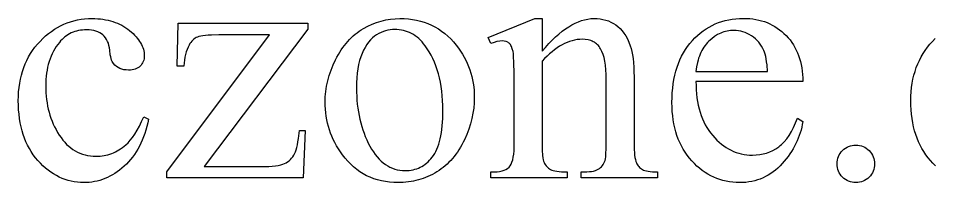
# Model space of a CAD drawing. Extents: x 7 to 905, y -397 to 592.
# Drawn here: x 284.3 to 364.4, y -391.2 to -376.9 of the extents above; entities that cross this region are included whole.
import ezdxf

# ---------------------------------------------------------------- set-up
doc = ezdxf.new("R2010")
doc.units = 0
doc.header["$MEASUREMENT"] = 0
doc.layers.add('TEXT', color=18, linetype='CONTINUOUS')

msp = doc.modelspace()

# ---------------------------------------------------------------- linework, layer by layer
at = {"layer": 'TEXT'}
for points in [[(295.686, -385.695), (295.614, -386.024), (295.533, -386.343), (295.444, -386.653), (295.348, -386.953), (295.242, -387.243), (295.129, -387.524), (295.008, -387.795), (294.878, -388.057), (294.741, -388.309), (294.595, -388.551), (294.441, -388.784), (294.278, -389.007), (294.108, -389.22), (293.929, -389.424), (293.742, -389.618), (293.547, -389.803), (293.347, -389.977), (293.144, -390.14), (292.938, -390.292), (292.73, -390.432), (292.518, -390.561), (292.305, -390.679), (292.088, -390.786), (291.869, -390.881), (291.648, -390.966), (291.424, -391.039), (291.197, -391.101), (290.967, -391.151), (290.735, -391.19), (290.5, -391.219), (290.262, -391.235), (290.022, -391.241), (289.737, -391.233), (289.456, -391.211), (289.18, -391.173), (288.909, -391.12), (288.642, -391.052), (288.379, -390.969), (288.122, -390.871), (287.869, -390.758), (287.62, -390.63), (287.376, -390.486), (287.137, -390.328), (286.903, -390.154), (286.673, -389.965), (286.447, -389.762), (286.226, -389.543), (286.01, -389.309), (285.803, -389.062), (285.609, -388.805), (285.429, -388.537), (285.262, -388.258), (285.108, -387.969), (284.968, -387.669), (284.841, -387.358), (284.727, -387.037), (284.627, -386.706), (284.54, -386.364), (284.466, -386.011), (284.406, -385.647), (284.36, -385.273), (284.326, -384.889), (284.306, -384.493), (284.299, -384.088), (284.307, -383.694), (284.329, -383.31), (284.366, -382.935), (284.418, -382.569), (284.484, -382.213), (284.566, -381.866), (284.662, -381.529), (284.773, -381.2), (284.899, -380.882), (285.04, -380.572), (285.195, -380.272), (285.366, -379.981), (285.551, -379.699), (285.75, -379.427), (285.965, -379.164), (286.195, -378.911), (286.435, -378.669), (286.68, -378.444), (286.932, -378.234), (287.19, -378.039), (287.453, -377.861), (287.723, -377.697), (287.998, -377.549), (288.28, -377.417), (288.567, -377.301), (288.861, -377.199), (289.16, -377.114), (289.465, -377.044), (289.776, -376.989), (290.093, -376.951), (290.416, -376.927), (290.745, -376.919), (290.991, -376.924), (291.232, -376.936), (291.467, -376.957), (291.696, -376.985), (291.92, -377.022), (292.139, -377.068), (292.352, -377.121), (292.559, -377.183), (292.761, -377.253), (292.957, -377.331), (293.148, -377.418), (293.333, -377.513), (293.513, -377.616), (293.687, -377.727), (293.856, -377.846), (294.019, -377.974), (294.32, -378.239), (294.455, -378.372), (294.581, -378.506), (294.696, -378.641), (294.801, -378.776), (294.896, -378.912), (294.982, -379.049), (295.057, -379.186), (295.122, -379.324), (295.177, -379.462), (295.222, -379.602), (295.257, -379.741), (295.282, -379.882), (295.297, -380.023), (295.302, -380.164), (295.297, -380.301), (295.28, -380.431), (295.252, -380.555), (295.212, -380.671), (295.161, -380.781), (295.099, -380.885), (295.026, -380.981), (294.941, -381.071), (294.846, -381.153), (294.742, -381.223), (294.63, -381.283), (294.508, -381.331), (294.377, -381.369), (294.237, -381.396), (294.088, -381.413), (293.931, -381.418), (293.72, -381.409), (293.522, -381.383), (293.338, -381.339), (293.167, -381.278), (293.01, -381.199), (292.866, -381.103), (292.735, -380.989), (292.618, -380.857), (292.558, -380.771), (292.503, -380.668), (292.454, -380.546), (292.41, -380.408), (292.371, -380.251), (292.337, -380.078), (292.286, -379.678), (292.259, -379.466), (292.218, -379.268), (292.164, -379.083), (292.096, -378.911), (292.015, -378.751), (291.92, -378.605), (291.811, -378.471), (291.689, -378.35), (291.554, -378.246), (291.406, -378.157), (291.246, -378.08), (291.073, -378.018), (290.888, -377.97), (290.69, -377.935), (290.481, -377.915), (290.258, -377.908), (290.076, -377.912), (289.898, -377.925), (289.725, -377.946), (289.557, -377.976), (289.392, -378.014), (289.233, -378.061), (289.078, -378.117), (288.927, -378.181), (288.781, -378.253), (288.639, -378.334), (288.502, -378.424), (288.369, -378.522), (288.241, -378.628), (288.117, -378.743), (287.998, -378.867), (287.883, -378.999), (287.739, -379.183), (287.603, -379.375), (287.477, -379.574), (287.361, -379.78), (287.253, -379.993), (287.155, -380.214), (287.067, -380.442), (286.987, -380.677), (286.917, -380.919), (286.857, -381.169), (286.805, -381.426), (286.763, -381.69), (286.731, -381.961), (286.707, -382.24), (286.693, -382.526), (286.689, -382.819), (286.693, -383.119), (286.707, -383.415), (286.731, -383.706), (286.763, -383.993), (286.805, -384.275), (286.856, -384.553), (286.916, -384.827), (286.986, -385.096), (287.064, -385.361), (287.153, -385.621), (287.25, -385.877), (287.357, -386.128), (287.473, -386.375), (287.598, -386.617), (287.732, -386.855), (287.876, -387.089), (288.028, -387.313), (288.186, -387.523), (288.351, -387.718), (288.522, -387.899), (288.7, -388.065), (288.884, -388.217), (289.075, -388.354), (289.272, -388.477), (289.476, -388.586), (289.686, -388.68), (289.903, -388.759), (290.126, -388.824), (290.356, -388.875), (290.592, -388.911), (290.835, -388.933), (291.084, -388.94), (291.264, -388.936), (291.441, -388.925), (291.616, -388.905), (291.788, -388.878), (291.959, -388.844), (292.127, -388.801), (292.292, -388.751), (292.456, -388.693), (292.617, -388.627), (292.776, -388.554), (292.932, -388.473), (293.086, -388.384), (293.238, -388.288), (293.388, -388.184), (293.68, -387.952), (293.882, -387.765), (294.083, -387.544), (294.282, -387.287), (294.48, -386.997), (294.677, -386.672), (294.872, -386.312), (295.066, -385.918), (295.258, -385.489)], [(317.633, -376.919), (318.011, -376.929), (318.381, -376.956), (318.741, -377.001), (319.091, -377.065), (319.432, -377.147), (319.764, -377.247), (320.086, -377.365), (320.398, -377.502), (320.701, -377.657), (320.995, -377.83), (321.279, -378.021), (321.554, -378.23), (321.82, -378.458), (322.075, -378.704), (322.322, -378.968), (322.559, -379.25), (322.75, -379.501), (322.929, -379.757), (323.095, -380.017), (323.249, -380.282), (323.391, -380.552), (323.521, -380.826), (323.638, -381.105), (323.743, -381.388), (323.835, -381.677), (323.915, -381.969), (323.983, -382.267), (324.039, -382.568), (324.082, -382.875), (324.113, -383.186), (324.131, -383.502), (324.137, -383.822), (324.124, -384.276), (324.083, -384.732), (324.015, -385.189), (323.92, -385.647), (323.797, -386.107), (323.648, -386.568), (323.471, -387.031), (323.267, -387.495), (323.156, -387.723), (323.039, -387.945), (322.918, -388.159), (322.791, -388.367), (322.659, -388.567), (322.522, -388.76), (322.38, -388.946), (322.233, -389.124), (322.08, -389.296), (321.923, -389.46), (321.76, -389.618), (321.592, -389.768), (321.42, -389.911), (321.242, -390.047), (321.058, -390.175), (320.87, -390.297), (320.678, -390.411), (320.483, -390.518), (320.286, -390.618), (320.085, -390.71), (319.882, -390.795), (319.677, -390.872), (319.468, -390.942), (319.257, -391.005), (319.043, -391.06), (318.827, -391.108), (318.607, -391.149), (318.385, -391.182), (318.161, -391.208), (317.933, -391.226), (317.471, -391.241), (317.094, -391.231), (316.727, -391.203), (316.37, -391.155), (316.022, -391.089), (315.685, -391.003), (315.357, -390.899), (315.039, -390.775), (314.731, -390.633), (314.432, -390.471), (314.144, -390.29), (313.865, -390.091), (313.596, -389.872), (313.337, -389.634), (313.087, -389.378), (312.848, -389.102), (312.618, -388.807), (312.434, -388.549), (312.262, -388.287), (312.102, -388.021), (311.953, -387.751), (311.817, -387.477), (311.692, -387.199), (311.579, -386.917), (311.479, -386.632), (311.39, -386.342), (311.312, -386.049), (311.247, -385.751), (311.194, -385.45), (311.152, -385.145), (311.123, -384.836), (311.105, -384.523), (311.099, -384.206), (311.113, -383.741), (311.156, -383.278), (311.228, -382.815), (311.329, -382.353), (311.459, -381.891), (311.617, -381.43), (311.805, -380.97), (312.021, -380.511), (312.138, -380.285), (312.26, -380.067), (312.387, -379.856), (312.518, -379.653), (312.654, -379.457), (312.794, -379.268), (312.939, -379.088), (313.088, -378.914), (313.242, -378.748), (313.401, -378.59), (313.564, -378.439), (313.731, -378.296), (313.903, -378.16), (314.08, -378.031), (314.261, -377.91), (314.447, -377.797), (314.826, -377.591), (315.21, -377.413), (315.6, -377.262), (315.996, -377.139), (316.397, -377.043), (316.803, -376.974), (317.215, -376.933)], [(330.066, -379.781), (330.362, -379.434), (330.657, -379.11), (330.949, -378.808), (331.24, -378.529), (331.529, -378.272), (331.816, -378.037), (332.102, -377.825), (332.386, -377.635), (332.668, -377.467), (332.948, -377.322), (333.227, -377.199), (333.504, -377.098), (333.779, -377.02), (334.053, -376.964), (334.324, -376.931), (334.594, -376.919), (334.866, -376.928), (335.128, -376.954), (335.38, -376.997), (335.623, -377.058), (335.856, -377.135), (336.079, -377.231), (336.293, -377.343), (336.497, -377.473), (336.691, -377.622), (336.875, -377.794), (337.049, -377.988), (337.212, -378.204), (337.366, -378.443), (337.509, -378.705), (337.642, -378.988), (337.765, -379.294), (337.842, -379.53), (337.907, -379.796), (337.963, -380.091), (338.009, -380.415), (338.044, -380.769), (338.07, -381.152), (338.085, -381.565), (338.09, -382.008), (338.09, -387.775), (338.103, -388.365), (338.119, -388.621), (338.142, -388.852), (338.171, -389.056), (338.206, -389.235), (338.248, -389.388), (338.296, -389.515), (338.34, -389.605), (338.39, -389.69), (338.446, -389.769), (338.508, -389.843), (338.577, -389.913), (338.652, -389.977), (338.733, -390.036), (338.82, -390.091), (338.92, -390.139), (339.039, -390.181), (339.177, -390.216), (339.334, -390.245), (339.511, -390.268), (339.706, -390.284), (340.155, -390.297), (340.155, -390.828), (333.473, -390.828), (333.473, -390.297), (333.754, -390.297), (333.981, -390.293), (334.19, -390.279), (334.382, -390.257), (334.556, -390.225), (334.712, -390.185), (334.85, -390.135), (334.971, -390.077), (335.074, -390.009), (335.164, -389.933), (335.248, -389.849), (335.324, -389.755), (335.393, -389.654), (335.455, -389.543), (335.509, -389.425), (335.557, -389.297), (335.597, -389.161), (335.623, -388.992), (335.642, -388.704), (335.653, -388.299), (335.656, -387.775), (335.656, -382.244), (335.649, -381.799), (335.626, -381.385), (335.589, -381.003), (335.537, -380.653), (335.469, -380.334), (335.387, -380.047), (335.289, -379.791), (335.177, -379.567), (335.115, -379.466), (335.047, -379.372), (334.974, -379.284), (334.896, -379.202), (334.813, -379.127), (334.725, -379.059), (334.632, -378.997), (334.534, -378.942), (334.43, -378.893), (334.321, -378.851), (334.208, -378.815), (334.089, -378.786), (333.836, -378.747), (333.562, -378.734), (333.343, -378.741), (333.123, -378.764), (332.904, -378.801), (332.685, -378.853), (332.466, -378.921), (332.248, -379.003), (332.029, -379.101), (331.81, -379.213), (331.592, -379.34), (331.374, -379.483), (331.156, -379.64), (330.938, -379.812), (330.72, -379.999), (330.502, -380.202), (330.284, -380.419), (330.066, -380.651), (330.066, -387.775), (330.077, -388.395), (330.107, -388.885), (330.13, -389.08), (330.158, -389.243), (330.191, -389.374), (330.229, -389.471), (330.283, -389.574), (330.342, -389.671), (330.405, -389.76), (330.474, -389.842), (330.547, -389.916), (330.625, -389.984), (330.709, -390.045), (330.796, -390.098), (330.898, -390.145), (331.024, -390.185), (331.172, -390.219), (331.344, -390.247), (331.539, -390.269), (331.757, -390.285), (332.264, -390.297), (332.264, -390.828), (325.583, -390.828), (325.583, -390.297), (325.878, -390.297), (326.125, -390.289), (326.352, -390.264), (326.558, -390.223), (326.742, -390.166), (326.906, -390.092), (327.049, -390.003), (327.171, -389.896), (327.271, -389.773), (327.356, -389.628), (327.429, -389.452), (327.492, -389.247), (327.542, -389.012), (327.582, -388.747), (327.61, -388.453), (327.627, -388.129), (327.633, -387.775), (327.633, -382.76), (327.626, -381.662), (327.605, -380.802), (327.571, -380.18), (327.548, -379.958), (327.522, -379.796), (327.459, -379.551), (327.382, -379.349), (327.338, -379.264), (327.29, -379.19), (327.238, -379.126), (327.183, -379.073), (327.123, -379.028), (327.059, -378.989), (326.916, -378.929), (326.753, -378.893), (326.571, -378.881), (326.354, -378.895), (326.117, -378.936), (325.86, -379.006), (325.583, -379.102), (325.361, -378.571), (329.432, -376.919), (330.066, -376.919)], [(343.503, -382.406), (343.507, -382.777), (343.523, -383.138), (343.55, -383.489), (343.589, -383.829), (343.639, -384.16), (343.701, -384.48), (343.775, -384.79), (343.861, -385.091), (343.958, -385.38), (344.066, -385.66), (344.187, -385.93), (344.319, -386.189), (344.462, -386.439), (344.618, -386.678), (344.785, -386.907), (344.963, -387.126), (345.15, -387.333), (345.34, -387.527), (345.534, -387.707), (345.733, -387.874), (345.935, -388.028), (346.142, -388.169), (346.352, -388.296), (346.567, -388.409), (346.786, -388.509), (347.008, -388.596), (347.235, -388.67), (347.466, -388.73), (347.701, -388.777), (347.939, -388.81), (348.182, -388.83), (348.429, -388.837), (348.756, -388.825), (349.071, -388.791), (349.376, -388.734), (349.67, -388.654), (349.953, -388.552), (350.225, -388.426), (350.487, -388.278), (350.737, -388.107), (350.859, -388.011), (350.978, -387.908), (351.208, -387.677), (351.428, -387.413), (351.639, -387.117), (351.84, -386.788), (352.03, -386.427), (352.211, -386.033), (352.382, -385.607), (352.839, -385.902), (352.796, -386.153), (352.743, -386.401), (352.682, -386.647), (352.611, -386.889), (352.53, -387.129), (352.441, -387.366), (352.342, -387.601), (352.235, -387.832), (352.117, -388.061), (351.991, -388.286), (351.856, -388.509), (351.711, -388.729), (351.557, -388.947), (351.394, -389.161), (351.221, -389.373), (351.04, -389.582), (350.851, -389.783), (350.656, -389.971), (350.455, -390.146), (350.248, -390.308), (350.035, -390.457), (349.817, -390.593), (349.592, -390.716), (349.362, -390.826), (349.126, -390.923), (348.884, -391.008), (348.636, -391.079), (348.382, -391.137), (348.123, -391.183), (347.857, -391.215), (347.586, -391.234), (347.308, -391.241), (347.007, -391.234), (346.711, -391.211), (346.42, -391.174), (346.135, -391.123), (345.856, -391.056), (345.582, -390.974), (345.313, -390.878), (345.05, -390.767), (344.792, -390.641), (344.54, -390.501), (344.293, -390.345), (344.052, -390.175), (343.816, -389.99), (343.586, -389.79), (343.361, -389.575), (343.142, -389.346), (342.932, -389.104), (342.735, -388.851), (342.553, -388.589), (342.383, -388.316), (342.228, -388.034), (342.086, -387.741), (341.957, -387.437), (341.842, -387.124), (341.74, -386.801), (341.652, -386.467), (341.578, -386.123), (341.517, -385.769), (341.469, -385.404), (341.436, -385.03), (341.415, -384.645), (341.409, -384.25), (341.415, -383.823), (341.436, -383.407), (341.471, -383.004), (341.52, -382.612), (341.582, -382.233), (341.658, -381.865), (341.749, -381.509), (341.853, -381.165), (341.971, -380.834), (342.103, -380.514), (342.249, -380.206), (342.408, -379.909), (342.582, -379.625), (342.769, -379.353), (342.971, -379.093), (343.186, -378.844), (343.412, -378.609), (343.644, -378.39), (343.884, -378.185), (344.131, -377.996), (344.385, -377.821), (344.646, -377.662), (344.915, -377.518), (345.19, -377.39), (345.472, -377.276), (345.762, -377.177), (346.058, -377.094), (346.362, -377.026), (346.673, -376.973), (346.991, -376.935), (347.315, -376.912), (347.647, -376.905), (347.928, -376.911), (348.203, -376.928), (348.471, -376.957), (348.732, -376.998), (348.988, -377.051), (349.237, -377.115), (349.48, -377.191), (349.716, -377.279), (349.946, -377.378), (350.17, -377.489), (350.387, -377.612), (350.598, -377.747), (350.803, -377.893), (351.001, -378.051), (351.193, -378.22), (351.379, -378.402), (351.556, -378.593), (351.721, -378.792), (351.875, -378.999), (352.018, -379.213), (352.149, -379.436), (352.269, -379.667), (352.377, -379.905), (352.474, -380.151), (352.56, -380.406), (352.634, -380.668), (352.697, -380.938), (352.748, -381.216), (352.788, -381.501), (352.816, -381.795), (352.834, -382.097), (352.839, -382.406)], [(309.358, -386.683), (309.196, -390.828), (297.279, -390.828), (297.279, -390.297), (306.246, -378.35), (301.822, -378.35), (301.168, -378.362), (300.887, -378.376), (300.638, -378.396), (300.419, -378.422), (300.231, -378.454), (300.074, -378.491), (299.948, -378.534), (299.84, -378.586), (299.737, -378.647), (299.639, -378.719), (299.546, -378.802), (299.459, -378.895), (299.376, -378.998), (299.298, -379.111), (299.226, -379.235), (299.131, -379.425), (299.048, -379.626), (298.975, -379.838), (298.912, -380.061), (298.86, -380.295), (298.819, -380.54), (298.788, -380.797), (298.768, -381.064), (298.178, -381.064), (298.267, -377.318), (309.594, -377.318), (309.594, -377.863), (300.538, -389.84), (305.465, -389.84), (305.836, -389.836), (306.177, -389.824), (306.486, -389.804), (306.764, -389.775), (307.012, -389.739), (307.228, -389.695), (307.413, -389.642), (307.566, -389.582), (307.701, -389.511), (307.83, -389.428), (307.951, -389.333), (308.066, -389.226), (308.174, -389.106), (308.276, -388.975), (308.371, -388.831), (308.459, -388.675), (308.517, -388.54), (308.572, -388.373), (308.625, -388.173), (308.676, -387.941), (308.725, -387.676), (308.771, -387.378), (308.857, -386.683)], [(317.176, -377.878), (316.98, -377.885), (316.784, -377.907), (316.588, -377.943), (316.392, -377.994), (316.195, -378.06), (315.999, -378.139), (315.802, -378.234), (315.605, -378.343), (315.412, -378.47), (315.229, -378.619), (315.055, -378.79), (314.891, -378.982), (314.736, -379.197), (314.591, -379.434), (314.455, -379.692), (314.329, -379.973), (314.215, -380.274), (314.116, -380.597), (314.032, -380.94), (313.964, -381.304), (313.911, -381.688), (313.873, -382.094), (313.85, -382.52), (313.842, -382.967), (313.847, -383.332), (313.861, -383.691), (313.883, -384.044), (313.915, -384.391), (313.957, -384.731), (314.007, -385.065), (314.067, -385.392), (314.135, -385.714), (314.213, -386.029), (314.3, -386.337), (314.396, -386.639), (314.502, -386.935), (314.616, -387.225), (314.74, -387.508), (314.873, -387.785), (315.015, -388.055), (315.164, -388.314), (315.32, -388.556), (315.481, -388.782), (315.648, -388.991), (315.82, -389.183), (315.999, -389.358), (316.183, -389.517), (316.374, -389.659), (316.57, -389.784), (316.771, -389.893), (316.979, -389.985), (317.193, -390.06), (317.412, -390.119), (317.637, -390.16), (317.868, -390.185), (318.105, -390.194), (318.282, -390.189), (318.455, -390.175), (318.624, -390.152), (318.789, -390.12), (318.95, -390.079), (319.107, -390.028), (319.261, -389.968), (319.41, -389.899), (319.556, -389.82), (319.697, -389.733), (319.835, -389.636), (319.969, -389.53), (320.099, -389.415), (320.224, -389.29), (320.346, -389.157), (320.465, -389.014), (320.577, -388.86), (320.682, -388.692), (320.78, -388.512), (320.871, -388.318), (320.955, -388.111), (321.031, -387.89), (321.1, -387.657), (321.162, -387.41), (321.216, -387.15), (321.263, -386.876), (321.303, -386.59), (321.336, -386.29), (321.361, -385.977), (321.379, -385.65), (321.39, -385.311), (321.394, -384.958), (321.388, -384.514), (321.37, -384.082), (321.339, -383.662), (321.297, -383.254), (321.243, -382.858), (321.176, -382.474), (321.097, -382.102), (321.007, -381.742), (320.904, -381.394), (320.789, -381.058), (320.662, -380.734), (320.523, -380.422), (320.371, -380.122), (320.208, -379.834), (320.033, -379.558), (319.845, -379.294), (319.712, -379.123), (319.574, -378.962), (319.432, -378.813), (319.286, -378.675), (319.134, -378.547), (318.979, -378.431), (318.819, -378.326), (318.654, -378.232), (318.485, -378.149), (318.311, -378.077), (318.133, -378.016), (317.951, -377.967), (317.764, -377.928), (317.572, -377.9), (317.376, -377.884)], [(343.503, -381.551), (349.757, -381.551), (349.71, -380.95), (349.679, -380.685), (349.642, -380.445), (349.601, -380.228), (349.555, -380.035), (349.503, -379.867), (349.447, -379.722), (349.349, -379.521), (349.24, -379.331), (349.12, -379.152), (348.988, -378.984), (348.845, -378.828), (348.691, -378.682), (348.525, -378.547), (348.348, -378.424), (348.165, -378.313), (347.979, -378.217), (347.791, -378.136), (347.601, -378.07), (347.41, -378.018), (347.216, -377.981), (347.02, -377.959), (346.822, -377.952), (346.67, -377.956), (346.52, -377.967), (346.372, -377.985), (346.226, -378.011), (346.082, -378.045), (345.94, -378.086), (345.8, -378.134), (345.662, -378.19), (345.526, -378.253), (345.392, -378.324), (345.13, -378.487), (344.877, -378.68), (344.631, -378.903), (344.514, -379.025), (344.402, -379.153), (344.297, -379.286), (344.198, -379.425), (344.106, -379.571), (344.02, -379.721), (343.94, -379.878), (343.866, -380.041), (343.799, -380.209), (343.738, -380.383), (343.683, -380.563), (343.634, -380.749), (343.556, -381.138)], [(357.471, -387.967), (357.64, -387.974), (357.803, -387.997), (357.959, -388.034), (358.108, -388.086), (358.251, -388.154), (358.386, -388.236), (358.514, -388.334), (358.636, -388.446), (358.746, -388.569), (358.842, -388.698), (358.923, -388.834), (358.99, -388.975), (359.041, -389.123), (359.078, -389.277), (359.1, -389.437), (359.108, -389.604), (359.1, -389.77), (359.078, -389.931), (359.04, -390.085), (358.988, -390.232), (358.92, -390.374), (358.838, -390.51), (358.741, -390.639), (358.628, -390.762), (358.505, -390.874), (358.376, -390.971), (358.241, -391.054), (358.099, -391.121), (357.951, -391.174), (357.797, -391.211), (357.637, -391.233), (357.471, -391.241), (357.304, -391.233), (357.144, -391.211), (356.99, -391.174), (356.842, -391.121), (356.7, -391.054), (356.565, -390.971), (356.436, -390.874), (356.313, -390.762), (356.2, -390.639), (356.103, -390.51), (356.021, -390.374), (355.953, -390.232), (355.901, -390.085), (355.863, -389.931), (355.841, -389.77), (355.833, -389.604), (355.841, -389.434), (355.863, -389.271), (355.901, -389.115), (355.953, -388.966), (356.021, -388.824), (356.103, -388.688), (356.2, -388.56), (356.313, -388.439), (356.436, -388.328), (356.565, -388.232), (356.7, -388.151), (356.842, -388.085), (356.99, -388.033), (357.144, -387.996), (357.304, -387.974)]]:
    msp.add_lwpolyline(points, close=True, dxfattribs=at)
msp.add_lwpolyline([(364.427, -389.762), (364.206, -389.543), (363.99, -389.309), (363.782, -389.062), (363.589, -388.805), (363.408, -388.537), (363.241, -388.258), (363.087, -387.969), (362.947, -387.669), (362.82, -387.358), (362.706, -387.037), (362.606, -386.706), (362.519, -386.364), (362.446, -386.011), (362.386, -385.647), (362.339, -385.273), (362.305, -384.889), (362.285, -384.493), (362.279, -384.088), (362.286, -383.694), (362.308, -383.31), (362.345, -382.935), (362.397, -382.569), (362.464, -382.213), (362.545, -381.866), (362.642, -381.529), (362.753, -381.2), (362.878, -380.882), (363.019, -380.572), (363.175, -380.272), (363.345, -379.981), (363.53, -379.699), (363.73, -379.427), (363.945, -379.164), (364.174, -378.911), (364.414, -378.669)], dxfattribs=at)

doc.saveas('drawing.dxf')
